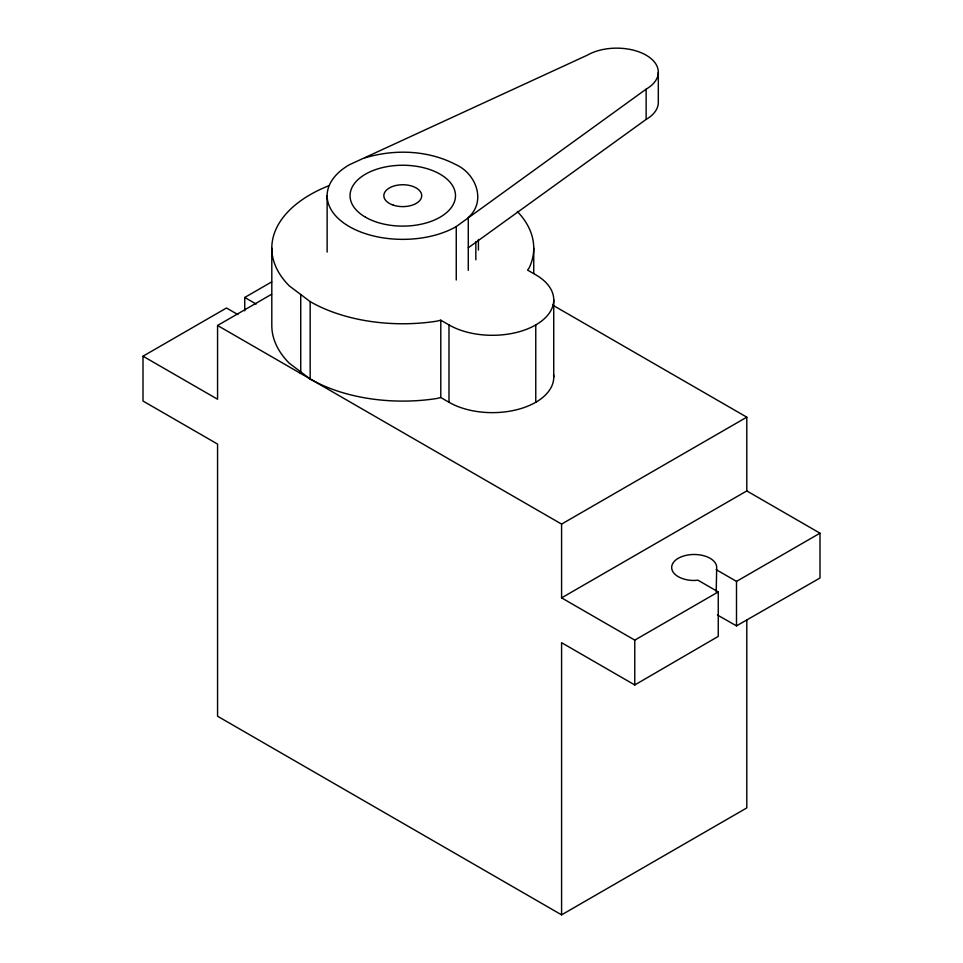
<?xml version="1.0" encoding="UTF-8"?>
<svg xmlns="http://www.w3.org/2000/svg" width="963" height="963" viewBox="0 0 963 963"><rect width="100%" height="100%" fill="white"/><g stroke="black" fill="none" stroke-linecap="round" stroke-linejoin="round"><path stroke-width="1.44" d="M716.207 591.992L716.701 567.484A22.51 13.001 0 0 0 694.191 554.483A22.51 13.001 0 0 0 671.668 567.484A22.51 13.001 0 0 0 694.191 580.484L697.958 580.195L718.254 591.92L718.254 636.399L634.773 684.958L561.585 642.694L561.585 914.85L746.794 807.921L746.794 619.967M456.257 226.57L646.137 89.15A41.602 24.015 0 0 0 646.137 55.18A41.602 24.015 0 0 0 587.31 55.18L349.292 164.805A75.644 43.672 0 0 0 349.292 226.57A75.644 43.672 0 0 0 456.257 226.57L456.257 280.004M468.283 247.792L646.137 119.412A41.602 24.015 0 0 0 658.319 102.427L658.319 72.165M561.585 914.85L217.566 716.231L217.566 444.075L143.006 401.029L143.006 356.202L226.498 308.004L237.909 314.6M244.746 310.856L244.746 297.471L271.71 281.894M143.006 356.202L217.566 399.236L217.566 325.482L271.578 294.293M299.3 372.669L300.733 371.85L300.733 294.509M561.585 524.101L746.794 417.172L746.794 490.925L561.585 597.867L561.585 524.101L217.566 325.482M561.585 597.867L634.773 640.118L718.254 591.92M716.207 569.663L736.502 581.387L819.995 533.189L819.995 578.017L736.502 625.866L717.471 615.044M364.953 157.86C394.818 148.868 428.379 150.132 456.257 164.805C476.191 173.93 486.532 201.448 468.283 217.518L468.283 270.35M535.765 402.269L535.765 324.928A61.367 35.426 0 0 1 448.987 324.928L440.789 320.198L436.672 321.185A130.968 75.608 0 0 1 310.17 301.612L289.357 285.951A130.968 75.608 0 0 1 328.624 185.823M553.569 374.571A61.367 35.426 0 0 1 517.95 409.419A61.367 35.426 0 0 1 448.987 402.269L440.789 397.538L436.672 398.526A130.968 75.608 0 0 1 310.17 378.953L289.357 363.292A130.968 75.608 0 0 1 271.807 325.482L271.807 248.141M552.702 305.115L746.794 417.172M746.794 490.925L819.995 533.189M244.746 297.471L256.158 304.055M736.502 581.387L736.502 625.866M646.137 89.15L646.137 119.412M634.773 640.118L634.773 684.958M553.737 299.878L553.737 377.219M533.743 248.141L533.743 273.432M478.418 239.486L478.418 250.019M475.842 241.761L475.842 259.817M448.987 324.928L448.987 402.269M440.789 320.198L440.789 397.538M327.131 195.682L327.131 252.089M310.17 301.612L310.17 378.953M517.312 211.475A130.968 75.608 0 0 1 529.277 267.714L527.568 270.097L535.765 274.816A61.367 35.426 0 0 1 535.765 324.928M365.495 217.205A52.712 30.431 0 0 0 453.693 203.566A52.712 30.431 0 0 0 389.136 166.286A52.712 30.431 0 0 0 365.495 217.205M393.301 205.155A18.947 10.942 0 0 0 421.722 195.682A18.947 10.942 0 0 0 393.301 186.208A18.947 10.942 0 0 0 393.301 205.155"/></g></svg>
